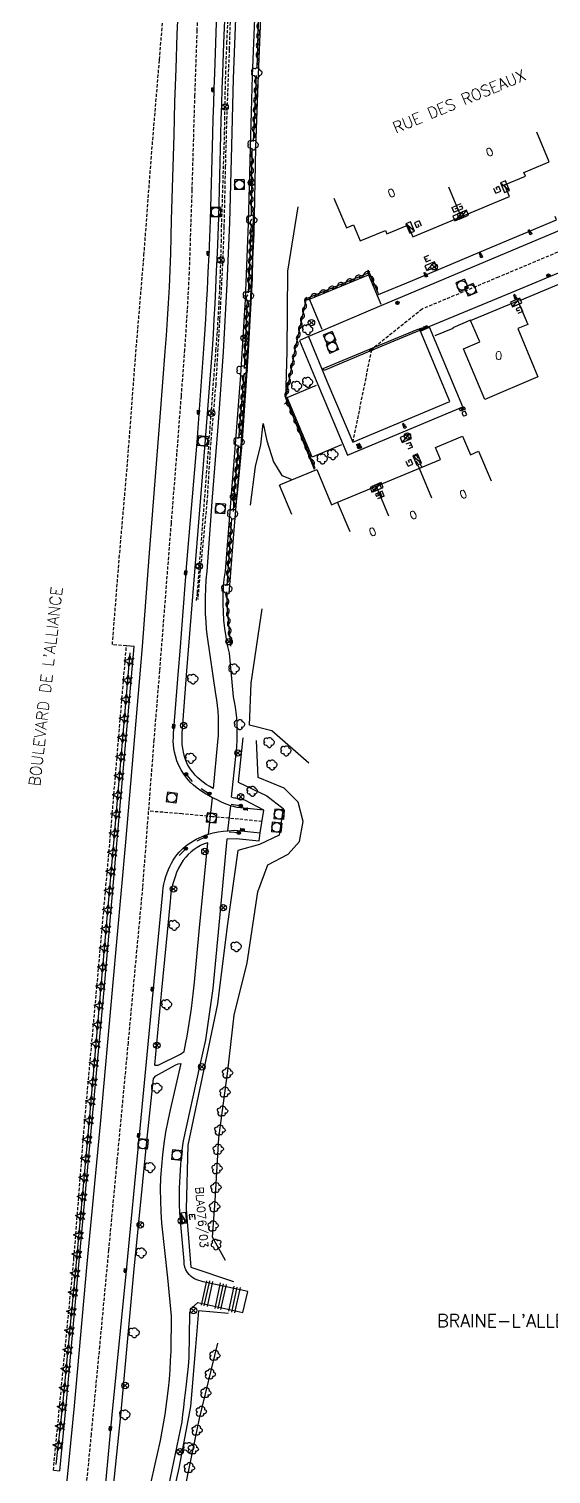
# Model space of a CAD drawing. Header units: millimetres. Extents: x 150015 to 151000, y 151000 to 152000.
# Drawn here: x 150370.5 to 150452, y 151239 to 151464.8 of the extents above; entities that cross this region are included whole.
import ezdxf
from ezdxf.enums import TextEntityAlignment as Align

# ---------------------------------------------------------------- set-up
doc = ezdxf.new("R2010")
doc.units = ezdxf.units.MM
doc.linetypes.add('DASHED', pattern=[0.75, 0.5, -0.25])
doc.layers.get('0').update_dxf_attribs({"linetype": 'CONTINUOUS'})
for name, color, linetype in [('W0001', 6, 'DASHED'), ('W0003', 5, 'CONTINUOUS'), ('W0006', 2, 'CONTINUOUS'), ('W0008', 7, 'CONTINUOUS'), ('W0014', 7, 'CONTINUOUS'), ('W0020', 2, 'CONTINUOUS'), ('W0100', 7, 'CONTINUOUS'), ('W0103', 1, 'CONTINUOUS'), ('W0105', 7, 'CONTINUOUS'), ('W0112', 1, 'DASHED'), ('W0113', 2, 'DASHED'), ('W0114', 2, 'DASHED'), ('W0210', 2, 'CONTINUOUS'), ('W0211', 2, 'CONTINUOUS'), ('W0212', 2, 'CONTINUOUS'), ('W0300', 7, 'CONTINUOUS'), ('W0305', 3, 'CONTINUOUS'), ('W0308', 3, 'CONTINUOUS'), ('W0310', 3, 'CONTINUOUS'), ('W0312', 3, 'CONTINUOUS'), ('W0322', 7, 'CONTINUOUS'), ('W0400', 7, 'CONTINUOUS'), ('W0420', 7, 'CONTINUOUS'), ('W0425', 7, 'CONTINUOUS'), ('W0430', 7, 'CONTINUOUS'), ('W0432', 7, 'CONTINUOUS'), ('W0438', 7, 'CONTINUOUS'), ('W0469', 7, 'CONTINUOUS'), ('W0856', 7, 'CONTINUOUS'), ('W0980', 7, 'CONTINUOUS'), ('W0989', 7, 'CONTINUOUS'), ('W0991', 7, 'CONTINUOUS'), ('W1102', 7, 'CONTINUOUS')]:
    doc.layers.add(name, color=color, linetype=linetype)
doc.styles.get("Standard").update_dxf_attribs({"font": 'romans.shx', "width": 0.85})

# ---------------------------------------------------------------- blocks, each defined once
blk = doc.blocks.new('T400')
for p, q in [((-0.15, 0.3), (0.15, 0.3)), ((-0.15, -0.25), (-0.15, 0.3)), ((-0.15, 0.15), (0.15, 0.15)), ((-0.15, 0), (0.15, 0)), ((0.15, 0.3), (0.15, -0.25)), ((-0.15, -0.15), (0.15, -0.15)), ((-0.15, -0.25), (-0.15, -0.3)), ((-0.15, -0.3), (0.15, -0.3)), ((0.15, -0.3), (0.15, -0.25))]:
    blk.add_line(p, q)
blk = doc.blocks.new('T420')
for p, q in [((0.75, 0.75), (-0.75, 0.75)), ((-0.75, 0.75), (-0.75, -0.75)), ((0.75, 0.75), (0.75, -0.75)), ((0.75, -0.75), (-0.75, -0.75))]:
    blk.add_line(p, q)
blk.add_ellipse((0, 0), major_axis=(-0.53, 0.53), ratio=1, start_param=3.926991, end_param=10.210176)
blk = doc.blocks.new('T469')
at = {"color": 0, "linetype": 'Continuous', "flags": 128}
for points in [[(-0.35, 0.35), (0.35, -0.35)], [(-0.35, -0.35), (0.35, 0.35)]]:
    blk.add_lwpolyline(points, dxfattribs=at)
at = {"color": 0, "linetype": 'Continuous'}
blk.add_circle((0, 0), 0.5, dxfattribs=at)
blk = doc.blocks.new('T300')
for p, q in [((-0.8, 0.51), (-0.86, 0.34)), ((-0.86, 0.34), (-0.86, 0.17)), ((-0.86, 0.17), (-0.74, 0.06)), ((-0.69, 0.63), (-0.8, 0.51)), ((-0.8, -0.06), (-0.74, 0.06)), ((-0.74, 0.06), (-0.69, 0.11)), ((-0.57, 0.69), (-0.69, 0.63)), ((-0.46, 0.69), (-0.57, 0.69)), ((-0.29, 0.63), (-0.46, 0.69)), ((-0.29, 0.63), (-0.17, 0.74)), ((-0.23, 0.57), (-0.29, 0.63)), ((-0.17, 0.74), (-0.06, 0.8)), ((-0.06, 0.8), (0.06, 0.8)), ((0.06, 0.8), (0.23, 0.74)), ((0.23, 0.74), (0.34, 0.63)), ((0.34, 0.63), (0.4, 0.51)), ((0.46, 0.46), (0.34, 0.46)), ((0.4, 0.51), (0.4, 0.46)), ((0.57, 0.4), (0.46, 0.46)), ((0.57, 0.4), (0.69, 0.29)), ((0.69, 0.29), (0.74, 0.17)), ((0.74, 0.06), (0.69, -0.17)), ((0.74, 0.17), (0.74, 0.06)), ((-0.8, -0.17), (-0.8, -0.06)), ((-0.8, -0.23), (-0.8, -0.17)), ((-0.74, -0.34), (-0.8, -0.23)), ((-0.69, -0.4), (-0.74, -0.34)), ((-0.51, -0.46), (-0.69, -0.4)), ((-0.4, -0.46), (-0.51, -0.46)), ((-0.4, -0.46), (-0.34, -0.46)), ((-0.34, -0.46), (-0.34, -0.4)), ((-0.34, -0.51), (-0.34, -0.46)), ((-0.29, -0.63), (-0.34, -0.51)), ((-0.17, -0.74), (-0.29, -0.63)), ((-0.06, -0.8), (-0.17, -0.74)), ((0.06, -0.8), (-0.06, -0.8)), ((0.17, -0.74), (0.06, -0.8)), ((0.23, -0.69), (0.17, -0.74)), ((0.29, -0.46), (0.23, -0.46)), ((0.29, -0.63), (0.23, -0.69)), ((0.46, -0.4), (0.29, -0.46)), ((0.34, -0.51), (0.29, -0.63)), ((0.34, -0.51), (0.34, -0.46)), ((0.57, -0.34), (0.46, -0.4)), ((0.63, -0.29), (0.57, -0.34)), ((0.69, -0.17), (0.63, -0.29))]:
    blk.add_line(p, q)
blk = doc.blocks.new('T430')
at = {"flags": 128}
for points in [[(0.8, 0.8), (-0.8, 0.8)], [(-0.8, 0.8), (-0.8, 0)], [(0.8, 0.8), (-0.8, 0)], [(-0.8, 0), (0.8, 0)], [(-0.4, 2.1), (0.4, 2.1)], [(-0.4, 2.1), (-0.4, 1.3)], [(-0.4, 1.7), (0, 1.7)], [(-0.4, 1.3), (0.4, 1.3)], [(0.8, 0), (0.8, 0.8)]]:
    blk.add_lwpolyline(points, dxfattribs=at)
blk = doc.blocks.new('t310o')
at = {"color": 0, "linetype": 'Continuous'}
for centre, start, end in [((-0.5, 0.38), 216.8699, 323.1304), ((0.5, -0.37), 36.8699, 143.1303)]:
    blk.add_arc(centre, 0.625, start, end, dxfattribs=at)
blk = doc.blocks.new('t305o')
for p, q in [((-0.77, 0), (-0.28, 0.21)), ((-0.28, -0.21), (-0.77, 0)), ((-0.28, 0.21), (0, 0.83)), ((0, 0.83), (0.28, 0.21)), ((0.28, 0.21), (0.83, 0)), ((0.83, 0), (0.28, -0.21)), ((-0.49, -0.63), (-0.28, -0.21)), ((0, -0.35), (-0.49, -0.63)), ((0.56, -0.63), (0, -0.35)), ((0.28, -0.21), (0.56, -0.63))]:
    blk.add_line(p, q)
blk = doc.blocks.new('t302o')
for p, q in [((-0.8, 0.51), (-0.86, 0.34)), ((-0.86, 0.34), (-0.86, 0.17)), ((-0.86, 0.17), (-0.74, 0.06)), ((-0.69, 0.63), (-0.8, 0.51)), ((-0.8, -0.06), (-0.74, 0.06)), ((-0.74, 0.06), (-0.69, 0.11)), ((-0.57, 0.69), (-0.69, 0.63)), ((-0.46, 0.69), (-0.57, 0.69)), ((-0.29, 0.63), (-0.46, 0.69)), ((-0.29, 0.63), (-0.17, 0.74)), ((-0.23, 0.57), (-0.29, 0.63)), ((-0.17, 0.74), (-0.06, 0.8)), ((-0.06, 0.8), (0.06, 0.8)), ((0.06, 0.8), (0.23, 0.74)), ((0.23, 0.74), (0.34, 0.63)), ((0.34, 0.63), (0.4, 0.51)), ((0.46, 0.46), (0.34, 0.46)), ((0.4, 0.51), (0.4, 0.46)), ((0.57, 0.4), (0.46, 0.46)), ((0.57, 0.4), (0.69, 0.29)), ((0.69, 0.29), (0.74, 0.17)), ((0.74, 0.06), (0.69, -0.17)), ((0.74, 0.17), (0.74, 0.06)), ((-0.8, -0.17), (-0.8, -0.06)), ((-0.8, -0.23), (-0.8, -0.17)), ((-0.74, -0.34), (-0.8, -0.23)), ((-0.69, -0.4), (-0.74, -0.34)), ((-0.51, -0.46), (-0.69, -0.4)), ((-0.4, -0.46), (-0.51, -0.46)), ((-0.4, -0.46), (-0.34, -0.46)), ((-0.34, -0.46), (-0.34, -0.4)), ((-0.34, -0.51), (-0.34, -0.46)), ((-0.29, -0.63), (-0.34, -0.51)), ((-0.17, -0.74), (-0.29, -0.63)), ((-0.06, -0.8), (-0.17, -0.74)), ((0.06, -0.8), (-0.06, -0.8)), ((0.17, -0.74), (0.06, -0.8)), ((0.23, -0.69), (0.17, -0.74)), ((0.29, -0.46), (0.23, -0.46)), ((0.29, -0.63), (0.23, -0.69)), ((0.46, -0.4), (0.29, -0.46)), ((0.34, -0.51), (0.29, -0.63)), ((0.34, -0.51), (0.34, -0.46)), ((0.57, -0.34), (0.46, -0.4)), ((0.63, -0.29), (0.57, -0.34)), ((0.69, -0.17), (0.63, -0.29))]:
    blk.add_line(p, q)
blk = doc.blocks.new('t322o')
at = {"color": 0, "linetype": 'Continuous'}
for radius in [0.25, 0.15]:
    blk.add_circle((0, 0), radius, dxfattribs=at)
blk = doc.blocks.new('T856')
for p, q in [((-0.125, 0), (0.125, 0)), ((0, 0.125), (0, -0.125))]:
    blk.add_line(p, q)
blk.add_ellipse((0, 0), major_axis=(-0.177, 0.177), ratio=1, start_param=3.9269908, end_param=10.2101761)
blk = doc.blocks.new('T425')
for p, q in [((-0.15, 0.6), (0.15, 0.6)), ((-0.15, 0.6), (-0.15, 0.3)), ((-0.15, 0.3), (0.15, 0.3)), ((-0.15, 0.15), (0.15, 0.15)), ((-0.15, -0.15), (-0.15, 0.15)), ((0, 0.45), (0.15, 0.45)), ((0.15, 0.45), (0.15, 0.3)), ((0.15, 0.15), (0.15, -0.15)), ((0.15, -0.15), (-0.15, -0.15))]:
    blk.add_line(p, q)
blk.add_ellipse((0, 0), major_axis=(-0.106, 0.106), ratio=1, start_param=3.926991, end_param=10.210176)
blk = doc.blocks.new('T432')
at = {"flags": 128}
for points in [[(0.8, 0.8), (-0.8, 0.8)], [(-0.8, 0.8), (-0.8, 0)], [(0.8, 0.8), (-0.8, 0)], [(-0.8, 0), (0.8, 0)], [(-0.4, 2.1), (-0.4, 1.3)], [(-0.4, 1.3), (0.4, 1.3)], [(-0.39, 2.1), (0.41, 2.1)], [(0, 1.7), (0.4, 1.7)], [(0.4, 1.3), (0.4, 1.7)], [(0.8, 0), (0.8, 0.8)]]:
    blk.add_lwpolyline(points, dxfattribs=at)
blk = doc.blocks.new('T438')
for p, q in [((-0.4, 0.2), (0.4, 0.2)), ((-0.4, -0.2), (-0.4, 0.2)), ((0.15, 1.1), (-0.3, 1.1)), ((-0.3, 1.1), (-0.3, 0.5)), ((-0.3, 0.5), (0.15, 0.5)), ((0.3, 0.65), (0.3, 0.95)), ((0.4, 0.2), (0.4, -0.2))]:
    blk.add_line(p, q)
at = {"flags": 128}
for points in [[(-0.4, -0.2), (0.4, 0.2)], [(0.4, -0.2), (-0.4, -0.2)]]:
    blk.add_lwpolyline(points, dxfattribs=at)
for centre, major_axis, start_param, end_param in [((0.15, 0.95), (0.106, -0.106), 0.785398, 2.356194), ((0.15, 0.65), (0.106, 0.106), 3.926991, 5.497787)]:
    blk.add_ellipse(centre, major_axis=major_axis, ratio=1, start_param=start_param, end_param=end_param)

msp = doc.modelspace()

# ---------------------------------------------------------------- linework, layer by layer
at = {"layer": 'W0001'}
for points in [[(150397.14, 151473.99), (150396.72, 151464.52), (150396.37, 151454.36), (150395.94, 151439.59), (150395.52, 151426.73), (150395.21, 151420.84), (150394.8, 151414.62), (150394.25, 151407.35), (150393.57, 151398.46), (150392.69, 151387.52), (150391.81, 151376.29), (150390.89, 151364.49), (150390.01, 151353.71), (150388.23, 151330.62), (150387.32, 151320.81), (150385.98, 151306.43), (150384.24, 151287.88), (150382.94, 151274.02), (150381.52, 151258.96), (150380.22, 151245.24), (150378.92, 151231.81)], [(150487.29, 151444.2), (150477.27, 151440), (150453.71, 151430.15), (150443.82, 151425.99), (150431.88, 151420.99), (150423.97, 151414.64), (150421.05, 151400.2)], [(150406.89, 151340.94), (150403.22, 151341.32), (150399.16, 151341.7), (150394.43, 151342.14), (150389.15, 151342.57)]]:
    msp.add_lwpolyline(points, dxfattribs=at)
at = {"layer": 'W0003'}
msp.add_lwpolyline([(150416.59, 151411.4), (150416.46, 151411.7), (150424.21, 151414.94), (150431.38, 151417.91), (150431.48, 151417.63), (150424.34, 151414.68)], close=True, dxfattribs=at)
at = {"layer": 'W0006'}
for points in [[(150416.28, 151417.82), (150414.32, 151422.54), (150423.5, 151426.36), (150425.45, 151421.74)], [(150419.32, 151399.77), (150414.74, 151397.85), (150410.81, 151407.16), (150415.38, 151409.09)]]:
    msp.add_lwpolyline(points, dxfattribs=at)
at = {"layer": 'W0008'}
for points in [[(150376.24, 151235.37), (150377.63, 151249.68), (150379.62, 151271.85), (150381.67, 151293.67), (150383.62, 151315.24), (150385.63, 151337.72), (150388.23, 151368.28), (150389.27, 151382.24), (150391.04, 151404.79), (150391.77, 151414.34), (150391.97, 151416.86), (150392.15, 151419.38), (150392.3, 151421.9), (150392.43, 151424.43), (150392.55, 151427.05), (150392.65, 151429.67), (150392.72, 151432.29), (150392.77, 151434.91), (150393.17, 151448.18), (150393.24, 151450.76), (150393.31, 151453.34), (150393.38, 151455.92), (150393.47, 151458.5), (150393.67, 151463.93), (150393.9, 151469.36)], [(150382.21, 151234.27), (150383.52, 151248.25), (150385.71, 151270.32), (150387.8, 151292.49), (150389.89, 151314.33), (150391.36, 151329.38), (150391.4, 151329.98), (150391.48, 151330.58), (150391.58, 151331.18), (150391.72, 151331.77), (150391.89, 151332.35), (150392.09, 151332.93), (150392.28, 151333.44), (150392.51, 151333.94), (150392.76, 151334.43), (150393.03, 151334.91), (150393.34, 151335.37), (150393.66, 151335.81), (150393.96, 151336.16), (150394.28, 151336.49), (150394.61, 151336.81), (150394.96, 151337.11), (150395.35, 151337.4), (150395.76, 151337.68), (150396.18, 151337.94), (150396.61, 151338.18), (150397.08, 151338.41), (150397.55, 151338.63), (150398.04, 151338.82), (150398.54, 151338.98), (150399.28, 151339.19), (150400.04, 151339.35), (150400.81, 151339.45), (150401.58, 151339.51), (150402.67, 151339.58), (150406.58, 151339.17), (150407.2, 151342.71), (150403.01, 151343.13), (150402.03, 151343.4), (150401.3, 151343.68), (150400.58, 151343.98), (150399.87, 151344.31), (150399.18, 151344.67), (150398.54, 151345), (150397.92, 151345.36), (150397.33, 151345.75), (150396.76, 151346.17), (150396.21, 151346.62), (150395.68, 151347.11), (150395.16, 151347.7), (150394.69, 151348.34), (150394.28, 151349.01), (150393.92, 151349.72), (150393.61, 151350.45), (150393.37, 151351.2), (150393.24, 151351.77), (150393.14, 151352.35), (150393.08, 151352.93), (150393.05, 151353.51), (150393.06, 151354.1), (150393.1, 151354.68), (150393.87, 151364.52), (150394.12, 151367.55), (150395.18, 151381.3), (150396.75, 151400.19), (150397.81, 151414.77), (150397.96, 151417.09), (150398.1, 151419.41), (150398.24, 151421.73), (150398.36, 151424.05), (150398.5, 151426.75), (150398.62, 151429.45), (150398.73, 151432.15), (150398.83, 151434.86), (150399.21, 151448.31), (150399.28, 151450.7), (150399.36, 151453.08), (150399.43, 151455.47), (150399.52, 151457.85), (150399.68, 151462.58), (150399.86, 151467.31)], [(150486.24, 151447.02), (150477.1, 151443.18), (150452.99, 151433.12), (150441.72, 151428.35), (150430.75, 151423.72), (150425.57, 151421.56), (150416.4, 151417.66), (150414.13, 151416.7), (150417.02, 151409.75), (150421.05, 151400.2), (150436.19, 151406.54), (150431.62, 151417.56), (150433.06, 151418.15), (150433.01, 151418.25), (150445.92, 151423.62), (150454.44, 151427.18), (150466.42, 151432.21), (150477.45, 151436.83), (150488.33, 151441.38)]]:
    msp.add_lwpolyline(points, dxfattribs=at)
at = {"layer": 'W0014'}
for points in [[(150407.2, 151342.71), (150404.19, 151344.3), (150403.89, 151344.35), (150403.6, 151344.41), (150403.3, 151344.46), (150403.01, 151344.53), (150402.8, 151344.57), (150402.6, 151344.62), (150402.4, 151344.67), (150402.11, 151344.75), (150402.94, 151352.55), (150403.02, 151353.71), (150403.04, 151354.87), (150403.02, 151356.03), (150402.94, 151357.19), (150402.86, 151358), (150402.75, 151358.81), (150402.61, 151359.62), (150402.45, 151360.42), (150401.8, 151367.23), (150401.51, 151368.52), (150401.28, 151369.81), (150401.09, 151371.11), (150400.95, 151372.41), (150400.87, 151373.69), (150400.83, 151374.97), (150400.84, 151376.25), (150400.9, 151377.53), (150401.01, 151378.8), (150401.17, 151380.07), (150402.19, 151392.73), (150402.78, 151399.84), (150403.57, 151410.66), (150404.34, 151422.51), (150404.76, 151434.36), (150405.09, 151446.18), (150405.4, 151457.41), (150406.04, 151472.85)], [(150402.83, 151467.73), (150402.39, 151457.01), (150402.14, 151446.48), (150401.81, 151434.53), (150401.4, 151424.95), (150400.82, 151414.29), (150400.03, 151403.25), (150399.1, 151391.62), (150398.28, 151380.07), (150398.15, 151378.7), (150398.06, 151377.34), (150398.01, 151375.97), (150398.01, 151374.6), (150398.04, 151373.4), (150398.1, 151372.2), (150398.19, 151371), (150398.32, 151369.81), (150399.65, 151360.86), (150399.79, 151359.96), (150399.9, 151359.06), (150399.98, 151358.16), (150400.04, 151357.26), (150400.07, 151356.29), (150400.06, 151355.31), (150400.03, 151354.34), (150399.96, 151353.38), (150399.27, 151346.11), (150398.73, 151346.4), (150398.2, 151346.73), (150397.7, 151347.09), (150397.23, 151347.48), (150396.84, 151347.82), (150396.48, 151348.19), (150396.14, 151348.58), (150395.82, 151348.99), (150395.54, 151349.42), (150395.28, 151349.86), (150395.01, 151350.48), (150394.8, 151351.11), (150394.64, 151351.76), (150394.53, 151352.42), (150394.45, 151352.99), (150394.41, 151353.57), (150394.41, 151354.15), (150394.43, 151354.73), (150395.17, 151364.48), (150398.04, 151399.95), (150399.17, 151414.71), (150399.31, 151417.08), (150399.44, 151419.44), (150399.56, 151421.81), (150399.68, 151424.18), (150399.81, 151426.95), (150399.93, 151429.73), (150400.04, 151432.51), (150400.14, 151435.28), (150400.47, 151448.21), (150400.54, 151450.6), (150400.61, 151453), (150400.69, 151455.39), (150400.77, 151457.78), (150400.93, 151462.54), (150401.12, 151467.29)], [(150424.84, 151423.17), (150430.38, 151425.48), (150440.86, 151429.89), (150452.86, 151434.95), (150452.67, 151435.44)], [(150447.12, 151422.32), (150454.83, 151425.56), (150458.9, 151427.28), (150458.83, 151427.48), (150461.66, 151428.7), (150466.89, 151430.88), (150471.13, 151432.68), (150475.71, 151433.43), (150479.78, 151433.97)], [(150439.42, 151419.24), (150436.66, 151418.07), (150436.7, 151417.97), (150433.87, 151416.79)], [(150414.13, 151416.7), (150412.72, 151416.1), (150415.59, 151409.21), (150420.24, 151398.18), (150438.23, 151405.7), (150433.06, 151418.15)], [(150374.33, 151239.62), (150375.35, 151239.51), (150376.3, 151249.76), (150378.31, 151271.71), (150380.31, 151293.73), (150382.31, 151315.24), (150384.29, 151338.11), (150386.93, 151368.28), (150385.73, 151368.39)], [(150390.11, 151302.91), (150390.66, 151302.89), (150394.16, 151304.63), (150394.72, 151305.05), (150395.01, 151306.42), (150395.2, 151307.42), (150395.37, 151308.41), (150395.54, 151309.41), (150395.69, 151310.41), (150395.88, 151311.76), (150396.06, 151313.11), (150396.21, 151314.47), (150396.34, 151315.83), (150397.14, 151324.34), (150398.43, 151337.64), (150397.86, 151337.44), (150397.31, 151337.19), (150396.79, 151336.9), (150396.29, 151336.57), (150395.82, 151336.21), (150395.39, 151335.81), (150394.98, 151335.38), (150394.61, 151334.93), (150394.22, 151334.31), (150393.87, 151333.67), (150393.57, 151333), (150393.33, 151332.31), (150393.12, 151331.69), (150392.94, 151331.05), (150392.79, 151330.41), (150392.68, 151329.76), (150392.6, 151329.1), (150392.55, 151328.44), (150391.23, 151314.62), (150390.13, 151302.94)], [(150391.05, 151230.95), (150394.42, 151247.18), (150394.55, 151248.31), (150394.69, 151249.43), (150394.82, 151250.56), (150394.94, 151251.69), (150395.1, 151253.07), (150395.25, 151254.45), (150395.4, 151255.83), (150395.54, 151257.21), (150395.62, 151264.05), (150395.65, 151264.28), (150395.71, 151264.51), (150395.8, 151264.73), (150395.92, 151264.93), (150396.11, 151265.16), (150396.34, 151265.34), (150396.89, 151265.82), (150403.9, 151264.27), (150404.67, 151267.56), (150397.71, 151269.03), (150396.7, 151269.38), (150396.38, 151269.51), (150396.09, 151269.68), (150395.81, 151269.89), (150395.56, 151270.12), (150395.25, 151270.49), (150395.01, 151270.91), (150394.84, 151271.36), (150394.75, 151271.83), (150394.73, 151272.3), (150394.17, 151278.59), (150394.09, 151279.86), (150394.04, 151281.14), (150394.02, 151282.42), (150394.03, 151283.7), (150394.1, 151285.55), (150394.22, 151287.4), (150394.4, 151289.24), (150394.65, 151291.08), (150397.21, 151302.68), (150398.11, 151306.84), (150399.26, 151314.89), (150400.46, 151327.51), (150401.46, 151338.25), (150402.86, 151338.27), (150406.47, 151337.92), (150406.58, 151339.17)], [(150389.97, 151300.81), (150390.31, 151301.24), (150393.35, 151302.91), (150393.82, 151303.09), (150394.24, 151303.16), (150392.56, 151295.91), (150392.17, 151294.17), (150391.84, 151292.42), (150391.56, 151290.65), (150391.34, 151288.88), (150391.18, 151287.11), (150391.07, 151285.33), (150391.02, 151283.54), (150391.03, 151281.76), (150391.09, 151279.97), (150391.21, 151278.19), (150392.16, 151269.65), (150392.72, 151263.68), (150392.64, 151258.2), (150392.58, 151256.74), (150392.5, 151255.28), (150392.39, 151253.82), (150392.25, 151252.37), (150392.01, 151250.33), (150391.72, 151248.3), (150391.38, 151246.28), (150390.98, 151244.26), (150388.67, 151233.86)], [(150382.22, 151220.64), (150383.39, 151234.04), (150384.85, 151248.17), (150386.86, 151270.53), (150388.99, 151291.47), (150389.97, 151300.81)]]:
    msp.add_lwpolyline(points, dxfattribs=at)
at = {"layer": 'W0020'}
for points in [[(150398.54, 151338.98), (150399.18, 151344.67)], [(150401.58, 151339.51), (150402.03, 151343.4)]]:
    msp.add_lwpolyline(points, dxfattribs=at)
at = {"layer": 'W0100'}
for points in [[(150418.13, 151438.29), (150420.06, 151433.68), (150421.16, 151434.14), (150422.21, 151431.64), (150426.16, 151433.27), (150426.38, 151432.74), (150429.66, 151434.11), (150430.44, 151432.25), (150445.54, 151438.57), (150444.76, 151440.42), (150448.01, 151441.77), (150447.78, 151442.32), (150451.73, 151443.98), (150449.8, 151448.6)], [(150441.68, 151406.89), (150438.37, 151414.79), (150440.87, 151415.85), (150439.45, 151419.2), (150446.85, 151422.28), (150448.39, 151418.59), (150446.83, 151417.94), (150449.96, 151410.41), (150441.68, 151406.89)], [(150418.7, 151390.84), (150418.81, 151390.88), (150434.75, 151397.5), (150433.98, 151399.36), (150438.21, 151401.13), (150439.43, 151398.22), (150440.71, 151398.78), (150442.64, 151394.17)]]:
    msp.add_lwpolyline(points, dxfattribs=at)
at = {"layer": 'W0103'}
msp.add_lwpolyline([(150411.53, 151388.9), (150409.6, 151393.51), (150409.76, 151393.58), (150415.46, 151395.94), (150417.76, 151390.44), (150418.7, 151390.84)], dxfattribs=at)
at = {"layer": 'W0105'}
for points in [[(150397.45, 151265.38), (150398.27, 151269.21)], [(150397.88, 151265.28), (150398.76, 151269.18)], [(150398.38, 151265.18), (150399.22, 151269.12)], [(150399.59, 151264.9), (150400.43, 151268.87)], [(150400.06, 151264.82), (150400.9, 151268.72)], [(150400.49, 151264.71), (150401.33, 151268.64)], [(150401.74, 151264.46), (150402.55, 151268.36)], [(150402.2, 151264.32), (150403.02, 151268.22)], [(150402.66, 151264.21), (150403.52, 151268.15)]]:
    msp.add_lwpolyline(points, dxfattribs=at)
at = {"layer": 'W0112'}
msp.add_lwpolyline([(150431.82, 151396.28), (150431.06, 151398.13), (150430.7, 151397.99), (150430.67, 151397.98), (150431.43, 151396.12)], dxfattribs=at)
at = {"layer": 'W0113'}
for points in [[(150374.33, 151239.62), (150375.33, 151249.89), (150377.54, 151272.75), (150379.2, 151293.88), (150381.13, 151315.23), (150383.15, 151337.72), (150385.73, 151368.39), (150383.54, 151368.58), (150384.62, 151382.13), (150385.91, 151397.04), (150387.09, 151412.75), (150388.47, 151429.41), (150389.65, 151445.15), (150390.89, 151459.93), (150392.33, 151477.64), (150393.53, 151491.94), (150395.32, 151513.32), (150396.59, 151528.26), (150399.18, 151557.17), (150401.41, 151581.39), (150402.9, 151597.34), (150405.6, 151624.61), (150408.8, 151658.12), (150411.1, 151680.3)], [(150396.69, 151375.47), (150396.81, 151376.63), (150398.61, 151400.01), (150399.71, 151414.54), (150399.89, 151416.97), (150400.05, 151419.39), (150400.19, 151421.82), (150400.31, 151424.26), (150400.41, 151426.66), (150400.49, 151429.07), (150400.55, 151431.48), (150400.59, 151433.89), (150401.05, 151448.21), (150401.08, 151450.6), (150401.12, 151452.98), (150401.17, 151455.37), (150401.24, 151457.75), (150401.42, 151462.57), (150401.63, 151467.4)]]:
    msp.add_lwpolyline(points, dxfattribs=at)
at = {"layer": 'W0114'}
msp.add_lwpolyline([(150406.74, 151533.32), (150406.09, 151523.75), (150404.91, 151509.84), (150403.99, 151500.04), (150403.23, 151490.23), (150402.7, 151480.83), (150402.07, 151471.04), (150401.77, 151461.49), (150401.4, 151451.87), (150401.16, 151443.28), (150400.95, 151433.84), (150400.73, 151428.17), (150400.27, 151419.31), (150399.66, 151409.2), (150398.82, 151399.44), (150398.3, 151390.91), (150397.28, 151380.45), (150397.23, 151380.25), (150396.87, 151375.64)], dxfattribs=at)
at = {"layer": 'W0210'}
for points in [[(150405.49, 151436.16), (150405.37, 151425.69), (150404.66, 151413.64), (150403.81, 151400.5), (150402.95, 151391.74)], [(150401.56, 151302.02), (150402.57, 151310.72), (150404.56, 151318.9), (150406.25, 151329.95), (150407.81, 151334.16), (150410.99, 151335.84), (150412.72, 151337.81), (150413.32, 151340.93), (150412.54, 151343.98), (150410.37, 151346.14), (150406.27, 151347.81), (150406.04, 151353.62)]]:
    msp.add_lwpolyline(points, dxfattribs=at)
at = {"layer": 'W0211'}
msp.add_lwpolyline([(150401.79, 151376.52), (150402.42, 151385.21), (150403.65, 151399.63), (150404.78, 151416.03), (150405.68, 151432.82), (150405.93, 151446.21), (150406.34, 151457.56), (150406.95, 151472.96), (150408.69, 151498), (150409.6, 151509.94), (150411.53, 151532.82), (150412.67, 151545.57), (150415.23, 151572.92), (150417.75, 151598.04), (150419.92, 151622.9), (150422.42, 151649.32), (150423.77, 151662.23), (150424.79, 151672.95), (150426.23, 151686.51)], dxfattribs=at)
at = {"layer": 'W0212'}
for points in [[(150415.09, 151395.92), (150410.6, 151407.1), (150410.84, 151414.39), (150410.9, 151426.9), (150412.53, 151436.97)], [(150405.09, 151390.38), (150405.86, 151396.39), (150406.73, 151399.77), (150407.09, 151403.11)], [(150407.05, 151403.12), (150407.66, 151400.42), (150408.67, 151397.13), (150409.97, 151395.02), (150411.44, 151394.43)], [(150403.9, 151354.04), (150403.15, 151347.08), (150407.65, 151344.94), (150410.17, 151342.98), (150409.59, 151338.82), (150406.52, 151337.38), (150403.13, 151336.44), (150401.43, 151324.62), (150399.92, 151312.45), (150397.36, 151300.01), (150395.3, 151290.41), (150395.03, 151280.42), (150395.78, 151271.32), (150402.43, 151269.11)], [(150401.67, 151264.1), (150396.97, 151264.54), (150396.49, 151258.88), (150395.74, 151249.56), (150393.89, 151239.92), (150391.48, 151229.17), (150391.67, 151219.39), (150392.63, 151208.36), (150392.17, 151199.69), (150391.69, 151188.47)]]:
    msp.add_lwpolyline(points, dxfattribs=at)
at = {"layer": 'W0305'}
msp.add_lwpolyline([(150374.76, 151240.51), (150375.78, 151249.78), (150377.99, 151272.62), (150379.89, 151293.74), (150381.77, 151315.22), (150383.75, 151337.64), (150386.3, 151367.3)], dxfattribs=at)
at = {"layer": 'W0308'}
for points in [[(150401.22, 151272.4), (150399.14, 151276.05), (150399.58, 151281.71), (150400.17, 151291.52), (150401.56, 151302.02)], [(150393.68, 151189.27), (150393.36, 151199.68), (150393.33, 151217.3), (150393.61, 151230.59), (150397.14, 151247.71), (150400.01, 151259.49)]]:
    msp.add_lwpolyline(points, dxfattribs=at)
at = {"layer": 'W0310'}
for points in [[(150406.15, 151458.68), (150406.57, 151472.81)], [(150405.54, 151447.15), (150406.02, 151457.45)], [(150405.25, 151435.63), (150405.36, 151446.11)], [(150404.77, 151423.53), (150405.27, 151434.29)], [(150415.19, 151396.11), (150410.6, 151407.11), (150412.14, 151414.87), (150413.86, 151422.66), (150423.61, 151426.72), (150425.01, 151423.4)], [(150404.14, 151411.7), (150404.65, 151422.45)], [(150403.3, 151400.77), (150404.09, 151410.65)], [(150402.43, 151389.38), (150402.58, 151392.72), (150403.27, 151399.7)], [(150401.46, 151377.76), (150401.86, 151383.8), (150402.16, 151388.2)], [(150402.05, 151368.33), (150401.53, 151374.04), (150401.46, 151376.64)]]:
    msp.add_lwpolyline(points, dxfattribs=at)
at = {"layer": 'W0312'}
msp.add_lwpolyline([(150414.18, 151350.07), (150408.45, 151355.11), (150404.92, 151356.01), (150405.2, 151362.56), (150406.91, 151374.16)], dxfattribs=at)
at = {"layer": 'W0322'}
for points in [[(150394.91, 151348.51), (150396.01, 151347.19)], [(150397.42, 151346.1), (150398.85, 151345.19)], [(150402.1, 151343.67), (150403.76, 151343.39)], [(150403.38, 151339.18), (150401.77, 151339.29)], [(150398.24, 151338.63), (150396.74, 151337.88)], [(150395.19, 151336.91), (150393.95, 151335.64)]]:
    msp.add_lwpolyline(points, dxfattribs=at)
at = {"layer": 'W1102'}
for points in [[(150437.98, 151435.41), (150436.05, 151440.02)], [(150431.43, 151396.12), (150433.36, 151391.51)], [(150424.7, 151393.33), (150426.63, 151388.71)], [(150420.63, 151386.22), (150418.7, 151390.84)]]:
    msp.add_lwpolyline(points, dxfattribs=at)

# ---------------------------------------------------------------- block references
at = {"layer": 'W0300'}
for p in [(150406.11, 151457.87), (150405.54, 151446.59), (150405.33, 151434.85), (150404.83, 151423.02), (150414.06, 151417.77), (150403.83, 151411.33), (150412.34, 151408.92), (150414.05, 151409.54), (150403.36, 151400.19), (150416.34, 151397.58), (150417.98, 151398.24), (150402.35, 151388.95), (150401.45, 151377.24), (150402.57, 151364.78), (150396.14, 151363.19), (150403.43, 151356.07), (150408.05, 151353.28), (150410.67, 151351.96), (150395.8, 151350.82), (150408.48, 151349.77), (150405.41, 151345.66), (150393.22, 151324.72), (150402.91, 151321.38), (150392.04, 151312.33), (150390.5, 151299.3), (150389.44, 151286.89), (150388.08, 151273.56), (150386.96, 151261.08), (150385.53, 151248.27), (150395.49, 151243.16)]:
    msp.add_blockref('T300', p, dxfattribs=at)
at = {"layer": 'W0305'}
for p, rotation in [((150386.19, 151365.99), 85.0970046667434), ((150385.93, 151363), 85.0970046667434), ((150385.67, 151360.01), 85.0970046667434), ((150385.42, 151357.02), 85.0970046667434), ((150385.16, 151354.03), 85.0970046667434), ((150384.9, 151351.04), 85.0970046667434), ((150384.65, 151348.05), 85.0970046667434), ((150384.39, 151345.06), 85.0970046667434), ((150384.14, 151342.08), 85.0970046667434), ((150383.88, 151339.09), 85.0970046667434), ((150383.62, 151336.1), 84.93617222224302), ((150383.35, 151333.11), 84.93617222224302), ((150383.09, 151330.12), 84.93617222224302), ((150382.82, 151327.13), 84.93617222224302), ((150382.56, 151324.14), 84.93617222224302), ((150382.29, 151321.16), 84.93617222224302), ((150382.03, 151318.17), 84.93617222224302), ((150381.76, 151315.18), 84.99497544118354), ((150381.5, 151312.19), 84.99497544118354), ((150381.24, 151309.2), 84.99497544118354), ((150380.98, 151306.21), 84.99497544118354), ((150380.72, 151303.23), 84.99497544118354), ((150380.46, 151300.24), 84.99497544118354), ((150380.19, 151297.25), 84.99497544118354), ((150379.93, 151294.26), 84.99497544118354), ((150379.66, 151291.27), 84.85889231126846), ((150379.4, 151288.28), 84.85889231126846), ((150379.13, 151285.3), 84.85889231126846), ((150378.86, 151282.31), 84.85889231126846), ((150378.59, 151279.32), 84.85889231126846), ((150378.32, 151276.33), 84.85889231126846), ((150378.05, 151273.34), 84.85889231126846), ((150377.77, 151270.36), 84.4754963458367), ((150377.48, 151267.37), 84.4754963458367), ((150377.19, 151264.39), 84.4754963458367), ((150376.9, 151261.4), 84.4754963458367), ((150376.61, 151258.41), 84.4754963458367), ((150376.32, 151255.43), 84.4754963458367), ((150376.04, 151252.44), 84.4754963458367), ((150375.74, 151249.46), 83.7592066758025), ((150375.42, 151246.47), 83.7592066758025), ((150375.09, 151243.49), 83.7592066758025)]:
    msp.add_blockref('t305o', p, dxfattribs=dict(at, rotation=rotation))
at = {"layer": 'W0308'}
for p, rotation in [((150401.52, 151301.73), 82.50858819653622), ((150401.13, 151298.75), 82.50858819653622), ((150400.74, 151295.78), 82.50858819653622), ((150400.34, 151292.81), 82.50858819653622), ((150400.07, 151289.82), 86.53985029053045), ((150399.89, 151286.83), 86.53985029053045), ((150399.71, 151283.83), 86.53985029053045), ((150399.51, 151280.84), 85.57511080035742), ((150399.28, 151277.85), 85.57511080035742), ((150399.74, 151275.01), 119.708745412899), ((150399.55, 151257.62), 76.33870834907682), ((150398.84, 151254.7), 76.33870834907682), ((150398.14, 151251.79), 76.33870834907682), ((150397.43, 151248.87), 76.33870834907682), ((150396.78, 151245.94), 78.33569036920039), ((150396.17, 151243), 78.33569036920039), ((150395.57, 151240.07), 78.33569036920039)]:
    msp.add_blockref('t302o', p, dxfattribs=dict(at, rotation=rotation))
at = {"layer": 'W0310'}
for p, rotation in [((150406.33, 151464.68), 88.28926463075545), ((150406.29, 151463.18), 88.28926463075545), ((150406.2, 151460.18), 88.28926463075545), ((150406.24, 151461.68), 88.28926463075545), ((150405.96, 151456.14), 87.33578115550745), ((150405.89, 151454.64), 87.33578115550745), ((150405.75, 151451.64), 87.33578115550745), ((150405.82, 151453.14), 87.33578115550745), ((150405.68, 151450.14), 87.33578115550745), ((150405.61, 151448.64), 87.33578115550745), ((150405.34, 151444.63), 89.3980367423007), ((150405.33, 151443.13), 89.3980367423007), ((150405.3, 151440.13), 89.3980367423007), ((150405.31, 151441.63), 89.3980367423007), ((150405.28, 151438.63), 89.3980367423007), ((150405.27, 151437.13), 89.3980367423007), ((150405.26, 151434.01), 87.33581303898707), ((150405.12, 151431.02), 87.33581303898707), ((150405.19, 151432.52), 87.33581303898707), ((150405.05, 151429.52), 87.33581303898707), ((150404.91, 151426.52), 87.33581303898707), ((150404.98, 151428.02), 87.33581303898707), ((150404.84, 151425.02), 87.33581303898707), ((150418.66, 151424.66), 22.60907499640437), ((150420.04, 151425.23), 22.60907499640437), ((150421.42, 151425.81), 22.60907499640437), ((150422.81, 151426.39), 22.60907499640437), ((150423.86, 151426.14), 292.9318862539197), ((150424.44, 151424.75), 292.9318862539197), ((150404.64, 151422.19), 87.27269329520978), ((150413.69, 151421.87), 77.54529302845178), ((150414.5, 151422.93), 22.60907499640437), ((150415.89, 151423.5), 22.60907499640437), ((150417.27, 151424.08), 22.60907499640437), ((150404.57, 151420.69), 87.27269329520978), ((150413.37, 151420.41), 77.54529302845178), ((150404.43, 151417.7), 87.27269329520978), ((150404.5, 151419.19), 87.27269329520978), ((150412.72, 151417.48), 77.54529302845178), ((150413.04, 151418.94), 77.54529302845178), ((150404.36, 151416.2), 87.27269329520978), ((150412.4, 151416.01), 77.54529302845178), ((150404.21, 151413.2), 87.27269329520978), ((150404.29, 151414.7), 87.27269329520978), ((150411.79, 151413.07), 78.77373952319158), ((150412.08, 151414.54), 78.77373952319158), ((150411.49, 151411.6), 78.77373952319158), ((150403.9, 151408.25), 85.44107006864463), ((150404.02, 151409.74), 85.44107006864463), ((150410.91, 151408.66), 78.77373952319158), ((150411.2, 151410.13), 78.77373952319158), ((150403.78, 151406.75), 85.44107006864463), ((150410.62, 151407.19), 78.77373952319158), ((150403.54, 151403.76), 85.44107006864463), ((150403.66, 151405.25), 85.44107006864463), ((150411.15, 151405.8), 112.637427497313), ((150411.73, 151404.41), 112.637427497313), ((150403.42, 151402.26), 85.44107006864463), ((150412.31, 151403.03), 112.637427497313), ((150412.88, 151401.65), 112.637427497313), ((150413.46, 151400.26), 112.637427497313), ((150403.14, 151398.35), 84.34702573732066), ((150414.04, 151398.88), 112.637427497313), ((150414.62, 151397.49), 112.637427497313), ((150402.84, 151395.37), 84.34702573732066), ((150402.99, 151396.86), 84.34702573732066), ((150402.56, 151392.38), 87.52923936754692), ((150402.69, 151393.87), 84.34702573732066), ((150402.5, 151390.88), 87.52923936754692), ((150402.06, 151386.74), 86.16887395049555), ((150401.86, 151383.75), 86.14744051675139), ((150401.96, 151385.24), 86.16887395049555), ((150401.76, 151382.25), 86.14744051675139), ((150401.56, 151379.26), 86.14744051675139), ((150401.66, 151380.75), 86.14744051675139), ((150401.48, 151375.81), 91.47623491456169), ((150401.52, 151374.31), 91.47623491456169), ((150401.64, 151372.82), 95.19475468619086), ((150401.78, 151371.32), 95.19475468619086), ((150401.91, 151369.83), 95.19475468619086)]:
    msp.add_blockref('t310o', p, dxfattribs=dict(at, rotation=rotation))
at = {"layer": 'W0322'}
for p, rotation in [((150395.05, 151348.34), 309.6589250097193), ((150398.69, 151345.3), 327.5029958241914), ((150403.58, 151343.42), 350.6329983683269), ((150403.26, 151339.19), 176.1852910574722), ((150394.99, 151336.71), 225.9280719507414), ((150398.08, 151338.55), 206.5258207857688)]:
    msp.add_blockref('t322o', p, dxfattribs=dict(at, rotation=rotation))
at = {"layer": 'W0400'}
for p, rotation in [((150399.23, 151455.26), 359.4289332087314), ((150398.48, 151429.71), 357.3340599966464), ((150432.46, 151418.17), 292.5985784412402), ((150431.76, 151417.86), 292.59855), ((150423.97, 151414.64), 292.9999595719173), ((150396.97, 151404.88), 356.4067105574408), ((150394.97, 151379.8), 355.1896753899397), ((150393.09, 151355.82), 353.7584164927959), ((150404.35, 151342.89), 85.60822503889928), ((150403.81, 151339.67), 262.5520237051907), ((150389.78, 151314.78), 355.0920612734867), ((150387.62, 151291.91), 354.0318518440494), ((150385.57, 151270.82), 353.9023151569114), ((150383.23, 151246.14), 355.2283258646676)]:
    msp.add_blockref('T400', p, dxfattribs=dict(at, rotation=rotation))
at = {"layer": 'W0420'}
for p in [(150403.37, 151440.41), (150399.69, 151436.13)]:
    msp.add_blockref('T420', p, dxfattribs=at)
for p, rotation in [((150438.11, 151424.67), 22.86031895052102), ((150439.47, 151424.01), 22.59857844124026), ((150417.44, 151416.51), 22.99995957191732), ((150417.87, 151415.05), 22.99995957191732), ((150397.65, 151400.35), 353.5631570377504), ((150400.37, 151389.82), 355.4223978947235), ((150392.8, 151344.67), 352.442641607428), ((150398.99, 151341.5), 354.4565933981179), ((150409.55, 151342.07), 354.8442602923043), ((150409.18, 151340.03), 354.6247216358809), ((150388.3, 151290.59), 354.8517757799274), ((150393.59, 151288.83), 354.2764074051074)]:
    msp.add_blockref('T420', p, dxfattribs=dict(at, rotation=rotation))
at = {"layer": 'W0425'}
for p, rotation in [((150448.81, 151432.8), 22.67928), ((150441.14, 151429.2), 22.67928), ((150432.51, 151426.15), 22.86031895052102), ((150446.5, 151422.69), 22.67927571120138), ((150429.18, 151402.55), 22.73265776203876), ((150422, 151399.35), 22.73265), ((150422.25, 151399.41), 22.73265)]:
    msp.add_blockref('T425', p, dxfattribs=dict(at, rotation=rotation))
at = {"layer": 'W0430'}
for p, rotation in [((150433.37, 151427.32), 22.86031895052102), ((150429.19, 151401.22), 202.73265), ((150394.28, 151279), 274.7124403267629)]:
    msp.add_blockref('T430', p, dxfattribs=dict(at, rotation=rotation))
at = {"layer": 'W0432'}
for p, rotation in [((150445.19, 151440.27), 112.8603599999999), ((150437.72, 151435.08), 22.86036), ((150438.4, 151435.37), 22.86036), ((150429.66, 151433.58), 292.86036), ((150446.42, 151422.39), 202.59855), ((150431.48, 151397.64), 112.7326499999999), ((150424.49, 151393.44), 202.73265), ((150424.78, 151393.57), 202.73265)]:
    msp.add_blockref('T432', p, dxfattribs=dict(at, rotation=rotation))
at = {"layer": 'W0438', "rotation": 202.73265}
msp.add_blockref('T438', (150438.16, 151405.39), dxfattribs=at)
at = {"layer": 'W0469'}
for p in [(150401.13, 151452.55), (150405.25, 151440.75), (150400.48, 151428.64), (150433.77, 151427.6), (150414.61, 151418.87), (150404.08, 151416.46), (150399.02, 151404.73), (150429.59, 151401.16), (150402.46, 151391.68), (150397.11, 151380.83), (150401.75, 151369.03), (150394.66, 151355.94), (150403.14, 151351.65), (150403.56, 151344.8), (150397.98, 151336.26), (150393.08, 151330.41), (150400.85, 151327.49), (150390.48, 151305.99), (150397.5, 151302.63), (150387.89, 151277.94), (150394.32, 151278.57), (150396.21, 151264.57), (150385.53, 151252.85), (150394.1, 151242.51)]:
    msp.add_blockref('T469', p, dxfattribs=at)
at = {"layer": 'W0856'}
for p in [(150451.6, 151426.23), (150428.03, 151421.96)]:
    msp.add_blockref('T856', p, dxfattribs=at)

# ---------------------------------------------------------------- texts
at = {"layer": 'W0980'}
msp.add_text("BRAINE-L'ALLEUD (BRAINE-L'ALLEUD)", height=2, dxfattribs=at).set_placement((150459.77, 151262.83), align=Align.MIDDLE)
at = {"layer": 'W0989'}
msp.add_text('RUE DES ROSEAUX', height=1.75, rotation=22.374, dxfattribs=at).set_placement((150427.43, 151449.22), align=Align.MIDDLE_LEFT)
msp.add_text("BOULEVARD DE L'ALLIANCE", height=1.75, rotation=83.5089, dxfattribs=at).set_placement((150372.21, 151346.37))
at = {"layer": 'W0991'}
for p in [(150442.66, 151444.95), (150427.35, 151438.55), (150438.54, 151391.5), (150430.75, 151388.26), (150424.39, 151385.62)]:
    msp.add_text('0', height=1.25, rotation=22.7326, dxfattribs=at).set_placement(p, align=Align.CENTER)
msp.add_text('0', height=1.25, dxfattribs=at).set_placement((150443.84, 151413.11), align=Align.CENTER)
msp.add_text('BLA076/03', height=1.25, rotation=274.6104, dxfattribs=at).set_placement((150397.49, 151279.13), align=Align.MIDDLE_CENTER)

doc.saveas('drawing.dxf')
